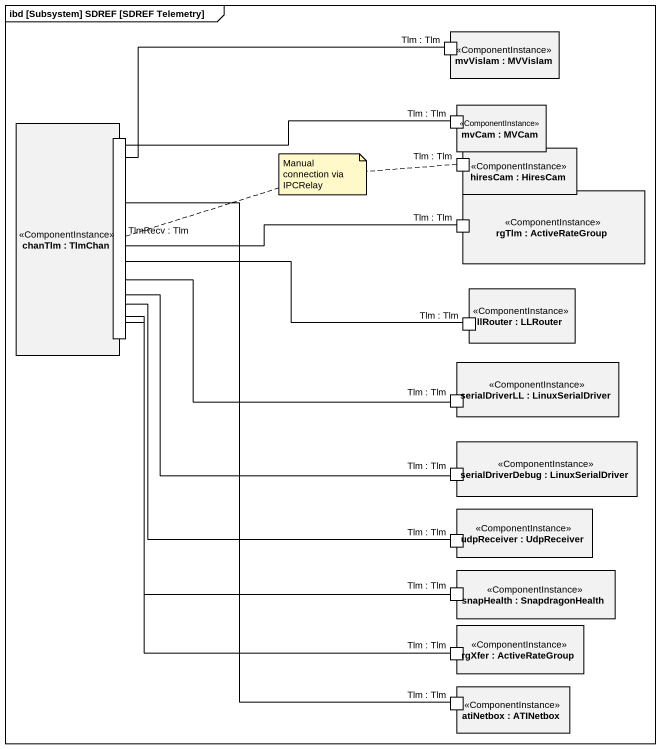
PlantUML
@startuml
mainframe ibd [Subsystem] SDREF [SDREF Telemetry]
rectangle "mvVislam : MVVislam" as mvVislam <<ComponentInstance>> {
  port "Tlm : Tlm" as Tlm_Tlm
}
rectangle "chanTlm : TlmChan" as chanTlm <<ComponentInstance>> {
  port "TlmRecv : Tlm" as TlmRecv_Tlm
}
rectangle "mvCam : MVCam" as mvCam <<ComponentInstance>> {
  port "Tlm : Tlm" as Tlm_Tlm_2
}
rectangle "hiresCam : HiresCam" as hiresCam <<ComponentInstance>> {
  port "Tlm : Tlm" as Tlm_Tlm_3
}
rectangle "rgTlm : ActiveRateGroup" as rgTlm <<ComponentInstance>> {
  port "Tlm : Tlm" as Tlm_Tlm_4
}
rectangle "llRouter : LLRouter" as llRouter <<ComponentInstance>> {
  port "Tlm : Tlm" as Tlm_Tlm_5
}
rectangle "serialDriverLL : LinuxSerialDriver" as serialDriverLL <<ComponentInstance>> {
  port "Tlm : Tlm" as Tlm_Tlm_6
}
rectangle "serialDriverDebug : LinuxSerialDriver" as serialDriverDebug <<ComponentInstance>> {
  port "Tlm : Tlm" as Tlm_Tlm_7
}
rectangle "udpReceiver : UdpReceiver" as udpReceiver <<ComponentInstance>> {
  port "Tlm : Tlm" as Tlm_Tlm_8
}
rectangle "snapHealth : SnapdragonHealth" as snapHealth <<ComponentInstance>> {
  port "Tlm : Tlm" as Tlm_Tlm_9
}
rectangle "rgXfer : ActiveRateGroup" as rgXfer <<ComponentInstance>> {
  port "Tlm : Tlm" as Tlm_Tlm_10
}
rectangle "atiNetbox : ATINetbox" as atiNetbox <<ComponentInstance>> {
  port "Tlm : Tlm" as Tlm_Tlm_11
}
Tlm_Tlm -left- TlmRecv_Tlm
Tlm_Tlm_2 -left- TlmRecv_Tlm
Tlm_Tlm_4 -left- TlmRecv_Tlm
Tlm_Tlm_5 -left- TlmRecv_Tlm
Tlm_Tlm_6 -left- TlmRecv_Tlm
Tlm_Tlm_7 -up- TlmRecv_Tlm
Tlm_Tlm_8 -up- TlmRecv_Tlm
Tlm_Tlm_9 -up- TlmRecv_Tlm
Tlm_Tlm_10 -up- TlmRecv_Tlm
Tlm_Tlm_11 -up- TlmRecv_Tlm
note as N1
  Manual connection via IPCRelay
end note
N1 .. Tlm_Tlm_3
N1 .. TlmRecv_Tlm
@enduml
